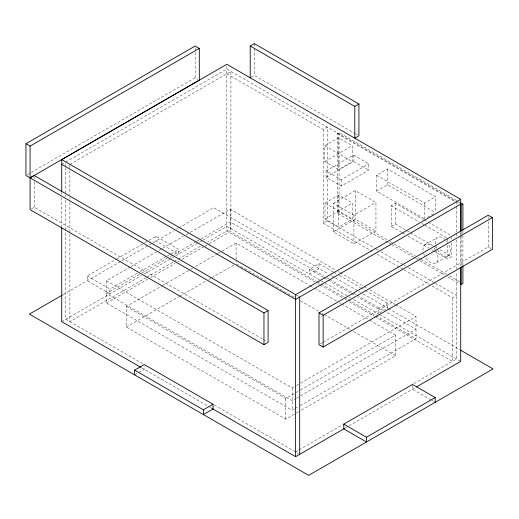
<?xml version="1.0" encoding="UTF-8"?>
<svg xmlns="http://www.w3.org/2000/svg" width="519" height="519" viewBox="0 0 519 519"><rect width="100%" height="100%" fill="white"/><g stroke="black" fill="none" stroke-linecap="round" stroke-linejoin="round"><path stroke-width="0.39" stroke-dasharray="2.6 1.95" d="M27.351 174.676L195.176 77.779L197.934 79.368M61.722 164.374L226.822 69.059L455.818 201.262M69.896 164.374L230.91 71.414L230.91 228.697L207.808 242.036M250.904 77.383L254.342 75.398L354.717 133.351M31.451 208.846L34.202 207.256L262.497 339.063M226.822 73.776L323.201 129.419L327.288 127.058L327.288 220.789L375.503 248.627M137.295 273.26L109.944 289.051L109.944 293.819L87.244 280.708L87.244 275.946L115.997 259.344M116.697 258.942L144.048 243.152M144.749 242.743L148.252 240.719M148.953 240.316L155.966 236.268L178.672 249.373L178.672 254.141L155.966 241.03L155.966 236.268M387.661 242.185L337.292 213.108L337.292 133.675L339.082 132.637L458.011 201.301M63.039 294.688L120.901 261.278M121.608 260.869L173.794 230.741M176.603 229.119L178.004 228.308M178.705 227.906L213.75 207.671L328.138 273.708M324.797 145.703L338.55 137.756L352.31 145.703L352.31 161.584L338.55 169.531L324.797 161.584L324.797 145.703L352.31 161.584M294.273 409.017L292.178 410.224L106.434 302.992L106.434 280.747L130.224 267.019M130.924 266.61L156.109 252.072M158.905 250.456L161.701 248.841M162.402 248.439L183.389 236.32M186.191 234.705L189.688 232.687M190.389 232.278L230.261 209.261L335.397 269.958M324.797 161.584L352.31 145.703M140.098 271.645L166.748 256.256M167.449 255.854L170.251 254.232M170.952 253.83L178.672 249.373M139.319 274.473L106.434 293.456L292.178 400.694L295.674 398.676M142.115 272.858L167.3 258.319M170.102 256.704L195.981 241.757M196.682 241.354L200.178 239.337M200.879 238.935L230.261 221.97L324.187 276.192M61.722 321.657L141.499 275.595M144.217 274.032L170.952 258.592M171.517 258.267L175.163 256.165M175.72 255.841L202.319 240.485M203.02 240.076L226.822 226.336L350.773 297.9M326.101 170.972L353.621 155.084L368.756 163.822L368.756 170.18L341.236 186.068L326.101 177.329L326.101 170.972L341.236 179.71L368.756 163.822M146.202 277.6L69.896 321.657L69.896 233.284M146.903 277.198L173.502 261.836M174.202 261.433L177.706 259.416M178.406 259.007L200.808 246.077M106.434 302.992L147.714 279.164M150.51 277.548L174.994 263.405M177.796 261.79L179.191 260.986M181.994 259.37L204.376 246.447M205.076 246.038L230.261 231.5L316.473 281.272M326.101 177.329L353.621 161.441L368.756 170.18M298.354 411.872L285.761 419.138L126.305 327.074L126.305 306.424L161.967 285.833M162.668 285.431L189.941 269.685M190.642 269.277L192.737 268.07M195.533 266.455L217.214 253.934M217.915 253.532L221.412 251.514M222.113 251.112L236.093 243.035L309.532 285.431M325.011 203.098L338.771 195.157L352.524 203.098L352.524 218.986L338.771 226.933L325.011 218.986L325.011 203.098L352.524 218.986M423.952 218.544L376.496 191.148L376.496 175.26L387.505 168.902L435.655 196.707L435.655 211.797M333.302 203.286L355.314 190.577L375.951 202.494L375.951 231.085L353.939 243.8L333.302 231.883L333.302 203.286L353.939 215.203L375.951 202.494M126.305 327.074L178.75 296.797M179.451 296.394L206.024 281.051M208.82 279.436L210.922 278.223M211.622 277.821L233.998 264.898M325.011 218.986L352.524 203.098M337.292 213.108L339.082 212.076L387.349 239.947M376.496 191.148L387.505 184.79L435.655 212.595M323.201 129.419L323.201 223.151L327.288 220.789M333.302 231.883L355.314 219.174L375.951 231.085M401.674 232.402L391.222 226.368L391.222 205.719L395.355 203.331L423.212 219.42M319.003 263.671L319.003 268.44L309.376 274L309.376 269.231L319.003 263.671L333.036 271.774M376.496 175.26L424.652 203.059L435.655 196.707M391.222 226.368L395.355 223.987L409.978 232.428M134.642 374.88L138.08 372.895M138.768 372.493L144.276 369.32L144.276 366.142M427.403 217.357L433.592 213.783M424.633 244.897L437.011 237.747M436.427 262.653L448.812 255.51M433.709 250.898L447.638 258.936L451.764 256.555L451.764 242.256M378.13 308.928L387.764 303.368L387.764 308.137L378.13 313.697L378.13 308.928L357.786 297.179M320.411 343.87L322.52 342.65M323.22 342.248L488.236 246.973L492.362 249.36M106.434 280.747L292.178 387.985L295.674 385.967M296.375 385.559L299.872 383.541M300.572 383.139L416.004 316.493L416.004 338.738L299.171 406.189M432.204 286.086L452.471 297.783L456.558 295.428L435.597 283.322M126.305 306.424L285.761 398.488L299.748 390.411M300.449 390.009L395.556 335.099L395.556 355.755L299.054 411.47M296.375 398.274L299.872 396.25M300.572 395.848L416.004 329.202L386.564 312.211M294.974 408.609L298.47 406.591M295.545 451.932L298.347 450.317M299.048 449.915L342.449 424.853M413.851 383.625L456.558 358.973L456.558 272.222M345.174 428.084L415.914 387.239M355.418 133.753L357.526 134.972M458.712 201.709L460.106 202.514M456.519 201.67L459.328 203.292M337.292 133.675L454.819 201.528M423.906 219.816L427.39 221.827M428.084 222.229L451.063 235.503M391.222 205.719L419.08 221.801M421.869 223.41L423.958 224.617M424.652 225.019L446.937 237.884M410.672 232.83L432.956 245.701M433.657 246.103L437.141 248.114M439.924 249.717L451.764 256.555M402.368 232.804L405.151 234.413M407.94 236.022L428.83 248.082M431.62 249.691L433.008 250.495M390.152 241.562L393.649 243.58M394.349 243.982L415.336 256.101M418.132 257.716L420.234 258.929M420.935 259.331L446.814 274.272M449.616 275.894L460.106 281.947M388.361 242.594L391.157 244.209M391.858 244.611L414.947 257.943M415.648 258.345L419.144 260.363M419.845 260.765L444.329 274.901M447.826 276.925L461.119 284.6M376.197 249.029L378.293 250.242M381.089 251.858L403.451 264.761M404.152 265.17L405.547 265.975M408.343 267.59L434.896 282.92M323.201 223.151L372.11 251.391M377.002 254.213L403.555 269.543M404.256 269.951L429.408 284.47M338.2 271.58L339.601 272.384M340.302 272.793L363.436 286.144M364.137 286.546L366.939 288.168M369.742 289.784L394.978 304.355M395.679 304.757L416.004 316.493M333.736 272.177L336.546 273.798M339.355 275.42L360.4 287.571M361.101 287.974L364.61 290.004M365.311 290.406L387.764 303.368M331.635 275.732L360.42 292.346M363.209 293.955L387.79 308.15M388.491 308.552L460.068 349.877M326.989 277.814L329.091 279.027M329.792 279.43L352.92 292.787M353.621 293.19L356.423 294.805M357.124 295.214L383.762 310.589M309.376 269.231L323.408 277.334M324.109 277.736L327.619 279.76M328.319 280.169L350.773 293.131M351.473 293.533L354.977 295.564M353.543 299.502L378.773 314.066M379.473 314.469L460.716 361.373M317.174 281.681L320.677 283.705M321.378 284.107L343.812 297.056M344.512 297.458L375.347 315.267M376.048 315.669L416.004 338.738M315.117 282.031L226.822 231.059L226.822 65.881M317.92 283.653L319.321 284.464M320.022 284.866L342.449 297.815M345.252 299.431L346.653 300.242M349.456 301.857L373.985 316.019M374.686 316.421L452.471 361.334L452.471 297.783M310.232 285.839L313.729 287.857M314.43 288.259L336.805 301.182M339.608 302.798L341.002 303.602M341.703 304.011L368.983 319.756M369.677 320.158L395.556 335.099M296.206 295.032L299.009 296.654M294.143 297.205L236.093 263.691L236.093 261.304M300.443 300.838L319.321 311.737M322.124 313.353L323.519 314.164M324.219 314.566L350.098 329.507M353.595 331.524L395.556 355.755M431.068 399.941L412.495 389.218L412.495 384.449M431.756 400.337L433.819 401.531M263.198 339.465L266.701 341.489M87.244 275.946L109.944 289.051M142.842 363.774L65.809 319.295L65.809 231.74M214.269 405.008L298.321 453.535M141.557 367.75L209.52 406.993M210.182 407.37L213.03 409.017M488.236 216.799L488.236 218.389M488.236 221.568L488.236 246.973M462.909 230.877L462.909 234.932M462.909 235.743L462.909 265.734M461.119 231.909L461.119 234.341M461.119 235.152L461.119 265.955M460.716 232.467L460.716 235.71M460.716 236.521L460.716 265.709M456.558 201.69L456.558 205.745M456.558 206.556L456.558 232.499M456.558 233.31L456.558 236.554M456.558 239.797L456.558 268.985M451.764 237.488L451.764 239.077M447.638 238.286L447.638 242.256M447.638 245.435L447.638 258.936M424.652 203.059L424.652 218.947M395.355 203.331L395.355 223.987M387.505 168.902L387.505 184.79M355.314 190.577L355.314 219.174M353.939 215.203L353.939 243.8M353.621 155.084L353.621 161.441M341.236 179.71L341.236 186.068M339.082 132.637L339.082 212.076M338.771 195.157L338.771 226.933M338.55 137.756L338.55 169.531M292.178 387.985L292.178 410.224M285.761 398.488L285.761 419.138M254.342 43.635L254.342 47.605M254.342 48.403L254.342 75.398M236.093 243.035L236.093 260.512M230.261 209.261L230.261 231.5M195.176 47.605L195.176 51.576M195.176 52.374L195.176 77.779M69.896 165.185L69.896 167.618M69.896 170.861L69.896 194.372M69.896 197.616L69.896 199.238M69.896 202.481L69.896 232.473M65.809 163.641L65.809 166.878M65.809 167.689L65.809 194.443M65.809 195.254L65.809 196.876M65.809 200.12L65.809 230.929M61.722 192.75L61.722 194.372M61.722 197.616L61.722 226.803M34.202 177.083L34.202 178.672M34.202 181.851L34.202 207.256M449.019 244.994A10.704 6.176 60 0 1 447.579 256.198A10.704 6.176 60 0 1 437.108 248.886M436.803 248.264A10.704 6.176 60 0 1 436.719 238.033A10.704 6.176 60 0 1 445.036 239.467M446.411 240.9A10.704 6.176 60 0 1 447.65 242.555M435.999 250.898A10.704 6.176 60 0 1 435.577 263.204A10.704 6.176 60 0 1 424.724 256.036M424.425 255.413A10.704 6.176 60 0 1 423.666 253.499M423.004 250.379A10.704 6.176 60 0 1 431.685 245.811M434.027 248.05A10.704 6.176 60 0 1 435.272 249.704"/><path stroke-width="0.78" d="M30.076 177.881L34.202 175.5L268.096 310.537L268.096 342.293L263.97 344.681L263.97 312.918L25.95 175.487L25.95 143.724L195.176 46.022L199.309 48.403L199.309 80.166L30.076 177.868M25.95 143.724L30.076 146.105L199.309 48.403M250.21 46.022L254.342 43.635L358.927 104.021L358.927 135.783L354.801 138.164L354.801 106.401L250.21 46.022L250.21 77.779M61.722 191.939L61.722 159.612L226.822 64.291L460.716 199.328L460.716 230.845M354.801 106.401L358.927 104.021M62.338 295.09L29.388 314.112L308.688 475.365L493.05 368.918L460.768 350.286M134.642 370.112L144.276 364.552L213.03 404.249L213.03 409.017L203.403 414.577L203.403 409.809L134.642 370.112L134.642 374.88M263.97 312.918L268.096 310.537M61.722 159.612L295.616 294.649L460.716 199.328M460.716 204.097L295.616 299.418L61.722 164.374M462.909 230.066L462.909 204.129L461.119 205.161L461.119 231.098M319.003 312.918L488.236 215.216L492.362 217.597L492.362 249.36L323.136 347.062L319.003 344.681L319.003 312.918L323.136 315.299L492.362 217.597M203.403 409.809L213.03 404.249M435.194 397.554L366.472 437.232L366.472 442L343.773 428.895L343.773 424.127L412.495 384.449L435.194 397.554L435.194 402.322M212.284 408.583L295.616 456.694L344.506 428.467M416.614 386.837L460.716 361.373L460.716 267.33M460.807 202.916L462.909 204.129M263.97 344.681L30.076 209.644L30.076 146.105M343.773 424.127L366.472 437.232M140.857 367.342L61.722 321.657L61.722 227.614M462.909 265.734L462.909 283.562L461.119 284.6L461.119 266.766M323.136 315.299L323.136 347.062M299.703 297.056L299.703 454.333M295.616 294.649L295.616 456.694"/></g></svg>
